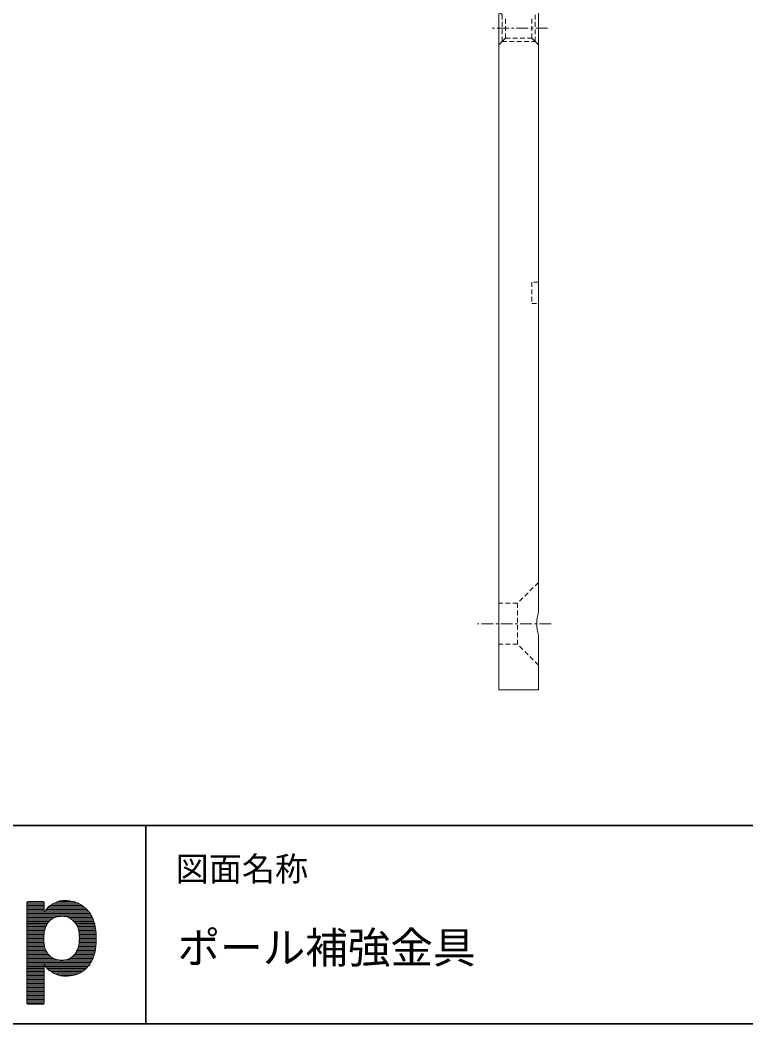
# Model space of a CAD drawing. Units: millimetres on the paper. Extents: x -396 to 396, y -304 to 304.
# Drawn here: x -296.7 to -187.1, y -277 to -125.3 of the extents above; entities that cross this region are included whole.
import ezdxf
from ezdxf.enums import TextEntityAlignment as Align

# ---------------------------------------------------------------- set-up
doc = ezdxf.new("R2010")
doc.units = ezdxf.units.MM
doc.linetypes.add('USER1', pattern=[2.91, 1.76, -0.4, 0.35, -0.4])
doc.linetypes.add('USER3', pattern=[1.11, 0.71, -0.4])
doc.layers.add('0-0_3一般', color=7, linetype='USER3', lineweight=15)
doc.layers.add('0-1_1図面枠', color=7, linetype='Continuous', lineweight=20)
doc.styles.add('ＭＳ Ｐゴシック', font='')
doc.styles.get('ＭＳ Ｐゴシック').set_extended_font_data('MS PGothic')

# ---------------------------------------------------------------- blocks, each defined once
blk = doc.blocks.new('グループ-3')
at = {"layer": '0-1_1図面枠', "lineweight": 35}
for p, q in [((-190, -247), (190, -247)), ((-99, -247), (-99, -277))]:
    blk.add_line(p, q, dxfattribs=at)
blk.add_lwpolyline([(-190, 277), (190, 277), (190, -277), (-190, -277)], close=True, dxfattribs=at)
blk = doc.blocks.new('グループ-4')
at = {"layer": '0-1_1図面枠'}
for p, q in [((-114.345, -258.9), (-116.979, -258.9)), ((-114.345, -259.1), (-116.979, -259.1)), ((-114.345, -259.3), (-116.979, -259.3)), ((-114.346, -258.7), (-116.978, -258.7)), ((-108.369, -259.3), (-113.663, -259.3)), ((-108.643, -259.1), (-113.419, -259.1)), ((-108.974, -258.9), (-113.123, -258.9)), ((-109.395, -258.7), (-112.76, -258.7)), ((-110.012, -258.5), (-112.263, -258.5)), ((-114.345, -259.5), (-116.979, -259.5)), ((-114.345, -259.7), (-116.979, -259.7)), ((-114.345, -259.9), (-116.979, -259.9)), ((-114.345, -260.1), (-116.979, -260.1)), ((-107.43, -260.3), (-116.979, -260.3)), ((-107.301, -260.5), (-116.979, -260.5)), ((-107.186, -260.7), (-116.979, -260.7)), ((-112.7, -260.9), (-116.979, -260.9)), ((-107.574, -260.1), (-114.315, -260.1)), ((-107.739, -259.9), (-114.189, -259.9)), ((-107.922, -259.7), (-114.041, -259.7)), ((-108.132, -259.5), (-113.867, -259.5)), ((-107.085, -260.9), (-110.695, -260.9)), ((-113.11, -261.1), (-116.979, -261.1)), ((-113.379, -261.3), (-116.979, -261.3)), ((-113.586, -261.5), (-116.979, -261.5)), ((-113.754, -261.7), (-116.979, -261.7)), ((-113.898, -261.9), (-116.979, -261.9)), ((-114.015, -262.1), (-116.979, -262.1)), ((-114.113, -262.3), (-116.979, -262.3)), ((-106.994, -261.1), (-110.334, -261.1)), ((-106.915, -261.3), (-110.087, -261.3)), ((-106.844, -261.5), (-109.878, -261.5)), ((-106.785, -261.7), (-109.701, -261.7)), ((-106.732, -261.9), (-109.553, -261.9)), ((-106.685, -262.1), (-109.429, -262.1)), ((-106.645, -262.3), (-109.328, -262.3)), ((-114.189, -262.5), (-116.979, -262.5)), ((-114.249, -262.7), (-116.979, -262.7)), ((-114.295, -262.9), (-116.979, -262.9)), ((-114.33, -263.1), (-116.979, -263.1)), ((-114.359, -263.3), (-116.979, -263.3)), ((-114.385, -263.5), (-116.979, -263.5)), ((-114.405, -263.7), (-116.979, -263.7)), ((-114.417, -263.9), (-116.979, -263.9)), ((-106.61, -262.5), (-109.249, -262.5)), ((-106.579, -262.7), (-109.187, -262.7)), ((-106.554, -262.9), (-109.142, -262.9)), ((-106.534, -263.1), (-109.109, -263.1)), ((-106.517, -263.3), (-109.082, -263.3)), ((-106.505, -263.5), (-109.062, -263.5)), ((-106.497, -263.7), (-109.048, -263.7)), ((-106.492, -263.9), (-109.04, -263.9)), ((-114.42, -264.1), (-116.979, -264.1)), ((-114.413, -264.3), (-116.979, -264.3)), ((-114.399, -264.5), (-116.979, -264.5)), ((-114.38, -264.7), (-116.979, -264.7)), ((-114.356, -264.9), (-116.979, -264.9)), ((-114.328, -265.1), (-116.979, -265.1)), ((-114.294, -265.3), (-116.979, -265.3)), ((-106.553, -265.3), (-109.165, -265.3)), ((-106.534, -265.1), (-109.125, -265.1)), ((-106.518, -264.9), (-109.095, -264.9)), ((-106.507, -264.7), (-109.071, -264.7)), ((-106.498, -264.5), (-109.054, -264.5)), ((-106.493, -264.3), (-109.043, -264.3)), ((-106.491, -264.1), (-109.039, -264.1)), ((-114.246, -265.5), (-116.979, -265.5)), ((-114.179, -265.7), (-116.979, -265.7)), ((-114.095, -265.9), (-116.979, -265.9)), ((-113.989, -266.1), (-116.979, -266.1)), ((-113.858, -266.3), (-116.979, -266.3)), ((-113.701, -266.5), (-116.979, -266.5)), ((-113.512, -266.7), (-116.979, -266.7)), ((-113.273, -266.9), (-116.979, -266.9)), ((-106.907, -266.9), (-110.207, -266.9)), ((-106.836, -266.7), (-109.972, -266.7)), ((-106.775, -266.5), (-109.774, -266.5)), ((-106.722, -266.3), (-109.62, -266.3)), ((-106.676, -266.1), (-109.497, -266.1)), ((-106.637, -265.9), (-109.389, -265.9)), ((-106.604, -265.7), (-109.297, -265.7)), ((-106.576, -265.5), (-109.223, -265.5)), ((-112.942, -267.1), (-116.979, -267.1)), ((-112.311, -267.3), (-116.979, -267.3)), ((-107.174, -267.5), (-116.979, -267.5)), ((-107.285, -267.7), (-116.979, -267.7)), ((-107.409, -267.9), (-116.979, -267.9)), ((-114.345, -268.1), (-116.979, -268.1)), ((-114.345, -268.3), (-116.979, -268.3)), ((-114.345, -268.5), (-116.979, -268.5)), ((-107.548, -268.1), (-114.292, -268.1)), ((-107.708, -268.3), (-114.165, -268.3)), ((-107.89, -268.5), (-114.008, -268.5)), ((-107.075, -267.3), (-111.028, -267.3)), ((-106.987, -267.1), (-110.494, -267.1)), ((-114.345, -268.7), (-116.979, -268.7)), ((-114.345, -268.9), (-116.979, -268.9)), ((-114.345, -269.1), (-116.979, -269.1)), ((-114.345, -269.3), (-116.979, -269.3)), ((-114.345, -269.5), (-116.979, -269.5)), ((-114.345, -269.7), (-116.979, -269.7)), ((-114.345, -269.9), (-116.979, -269.9)), ((-108.099, -268.7), (-113.814, -268.7)), ((-108.341, -268.9), (-113.583, -268.9)), ((-108.623, -269.1), (-113.314, -269.1)), ((-108.965, -269.3), (-112.99, -269.3)), ((-109.419, -269.5), (-112.593, -269.5)), ((-110.167, -269.7), (-111.996, -269.7)), ((-114.345, -270.1), (-116.979, -270.1)), ((-114.345, -270.3), (-116.979, -270.3)), ((-114.345, -270.5), (-116.979, -270.5)), ((-114.345, -270.7), (-116.979, -270.7)), ((-114.345, -270.9), (-116.979, -270.9)), ((-114.345, -271.1), (-116.979, -271.1)), ((-114.345, -271.3), (-116.979, -271.3)), ((-114.345, -271.5), (-116.979, -271.5)), ((-114.345, -271.7), (-116.979, -271.7)), ((-114.345, -271.9), (-116.979, -271.9)), ((-114.345, -272.1), (-116.979, -272.1)), ((-114.345, -272.3), (-116.979, -272.3)), ((-114.345, -272.5), (-116.979, -272.5)), ((-114.345, -272.7), (-116.979, -272.7)), ((-114.345, -272.9), (-116.979, -272.9)), ((-114.345, -273.1), (-116.979, -273.1)), ((-114.345, -273.3), (-116.979, -273.3)), ((-114.345, -273.5), (-116.979, -273.5)), ((-114.345, -273.7), (-116.979, -273.7)), ((-114.371, -273.9), (-116.953, -273.9))]:
    blk.add_line(p, q, dxfattribs=at)
for points in [[(-114.485, -258.531), (-114.504, -258.526), (-114.523, -258.524), (-114.544, -258.523), (-116.78, -258.523), (-116.8, -258.524), (-116.82, -258.526), (-116.838, -258.531), (-116.856, -258.537), (-116.873, -258.545), (-116.89, -258.555), (-116.906, -258.567), (-116.92, -258.581), (-116.934, -258.596), (-116.946, -258.611), (-116.956, -258.628), (-116.964, -258.645), (-116.97, -258.663), (-116.975, -258.682), (-116.978, -258.701), (-116.979, -258.721), (-116.979, -273.802), (-116.978, -273.822), (-116.975, -273.841), (-116.97, -273.86), (-116.964, -273.878), (-116.956, -273.895), (-116.946, -273.911), (-116.934, -273.927), (-116.92, -273.942), (-116.906, -273.955), (-116.89, -273.967), (-116.873, -273.977), (-116.856, -273.985), (-116.838, -273.992), (-116.82, -273.996), (-116.8, -273.999), (-116.78, -274), (-114.544, -274), (-114.523, -273.999)], [(-109.571, -258.632), (-109.748, -258.573), (-109.929, -258.52), (-110.115, -258.475), (-110.305, -258.436), (-110.5, -258.405), (-110.699, -258.38), (-110.903, -258.363), (-111.111, -258.352), (-111.324, -258.349), (-111.539, -258.356), (-111.754, -258.38), (-111.968, -258.419), (-112.183, -258.474), (-112.398, -258.544), (-112.613, -258.63), (-112.827, -258.732), (-113.042, -258.85), (-113.25, -258.979), (-113.445, -259.119), (-113.628, -259.267), (-113.797, -259.425), (-113.954, -259.592), (-114.097, -259.769), (-114.228, -259.954), (-114.345, -260.15), (-114.345, -258.721), (-114.346, -258.701), (-114.349, -258.682), (-114.353, -258.663), (-114.36, -258.645), (-114.368, -258.628), (-114.378, -258.611), (-114.39, -258.596), (-114.403, -258.581), (-114.418, -258.567), (-114.434, -258.555), (-114.45, -258.545), (-114.467, -258.537), (-114.485, -258.531)], [(-106.491, -264.068), (-106.492, -263.885), (-106.496, -263.706), (-106.503, -263.529), (-106.513, -263.356), (-106.526, -263.185), (-106.541, -263.017), (-106.56, -262.852), (-106.581, -262.69), (-106.604, -262.531), (-106.631, -262.375), (-106.66, -262.222), (-106.691, -262.071), (-106.726, -261.924), (-106.763, -261.78), (-106.802, -261.639), (-106.844, -261.501), (-106.904, -261.328), (-106.969, -261.16), (-107.039, -260.996), (-107.115, -260.836), (-107.196, -260.68), (-107.283, -260.528), (-107.376, -260.38), (-107.474, -260.236), (-107.577, -260.097), (-107.686, -259.961), (-107.8, -259.83), (-107.92, -259.702), (-108.045, -259.579), (-108.176, -259.46), (-108.312, -259.344), (-108.454, -259.233), (-108.601, -259.128), (-108.751, -259.029), (-108.907, -258.936), (-109.066, -258.85), (-109.23, -258.771), (-109.398, -258.698), (-109.571, -258.632)], [(-113.972, -262.02), (-113.887, -261.882), (-113.793, -261.748), (-113.692, -261.621), (-113.589, -261.503), (-113.482, -261.394), (-113.372, -261.294), (-113.258, -261.202), (-113.142, -261.12), (-113.022, -261.046), (-112.898, -260.981), (-112.769, -260.924), (-112.63, -260.875), (-112.482, -260.834), (-112.325, -260.8), (-112.159, -260.773), (-111.984, -260.754), (-111.799, -260.743), (-111.606, -260.739), (-111.413, -260.745), (-111.229, -260.762), (-111.054, -260.791), (-110.889, -260.831), (-110.733, -260.883), (-110.587, -260.947), (-110.45, -261.022), (-110.322, -261.108), (-110.203, -261.202), (-110.089, -261.298), (-109.981, -261.397), (-109.879, -261.499), (-109.782, -261.604), (-109.692, -261.711), (-109.608, -261.821), (-109.529, -261.934), (-109.457, -262.05), (-109.391, -262.169), (-109.332, -262.291), (-109.279, -262.417), (-109.232, -262.546)], [(-112.782, -267.171), (-112.916, -267.113), (-113.043, -267.048), (-113.167, -266.973), (-113.287, -266.89), (-113.403, -266.798), (-113.515, -266.698), (-113.623, -266.588), (-113.727, -266.47), (-113.828, -266.343), (-113.922, -266.209), (-114.007, -266.071), (-114.082, -265.929), (-114.148, -265.782), (-114.205, -265.631), (-114.253, -265.475), (-114.292, -265.315), (-114.321, -265.151), (-114.344, -264.988), (-114.364, -264.832), (-114.381, -264.683), (-114.395, -264.542), (-114.406, -264.408), (-114.414, -264.281), (-114.419, -264.161), (-114.42, -264.049), (-114.418, -263.936), (-114.413, -263.816), (-114.404, -263.689), (-114.391, -263.555), (-114.375, -263.413), (-114.355, -263.264), (-114.331, -263.107), (-114.303, -262.943), (-114.27, -262.778), (-114.228, -262.618), (-114.177, -262.462), (-114.117, -262.31), (-114.049, -262.163), (-113.972, -262.02)], [(-109.232, -262.546), (-109.192, -262.679), (-109.159, -262.815), (-109.132, -262.954), (-109.109, -263.095), (-109.09, -263.234), (-109.074, -263.373), (-109.061, -263.51), (-109.051, -263.646), (-109.044, -263.782), (-109.04, -263.916), (-109.039, -264.049)], [(-109.039, -264.049), (-109.04, -264.182), (-109.044, -264.316), (-109.051, -264.451), (-109.061, -264.587), (-109.074, -264.725), (-109.09, -264.863), (-109.109, -265.002), (-109.132, -265.143), (-109.16, -265.285), (-109.199, -265.428), (-109.247, -265.573), (-109.304, -265.719), (-109.372, -265.866), (-109.449, -266.016), (-109.535, -266.166), (-109.631, -266.318), (-109.686, -266.395), (-109.75, -266.473), (-109.822, -266.554), (-109.904, -266.637), (-109.995, -266.722), (-110.095, -266.809), (-110.204, -266.898), (-110.322, -266.989), (-110.45, -267.076), (-110.587, -267.151), (-110.733, -267.214), (-110.889, -267.266), (-111.054, -267.306), (-111.229, -267.335), (-111.413, -267.352), (-111.606, -267.358), (-111.8, -267.354), (-111.985, -267.343), (-112.162, -267.324), (-112.33, -267.297), (-112.489, -267.263), (-112.64, -267.22), (-112.782, -267.171)], [(-109.821, -269.627), (-109.645, -269.577), (-109.475, -269.521), (-109.309, -269.458), (-109.146, -269.388), (-108.986, -269.311), (-108.83, -269.227), (-108.677, -269.136), (-108.527, -269.037), (-108.381, -268.932), (-108.24, -268.821), (-108.105, -268.705), (-107.976, -268.586), (-107.854, -268.463), (-107.738, -268.336), (-107.628, -268.204), (-107.524, -268.068), (-107.427, -267.929), (-107.335, -267.785), (-107.248, -267.637), (-107.166, -267.485), (-107.088, -267.329), (-107.015, -267.169), (-106.947, -267.005), (-106.883, -266.837), (-106.824, -266.664), (-106.782, -266.526), (-106.743, -266.384), (-106.707, -266.239), (-106.674, -266.09), (-106.644, -265.938), (-106.617, -265.782), (-106.592, -265.623), (-106.571, -265.461), (-106.552, -265.295), (-106.536, -265.127), (-106.522, -264.957), (-106.511, -264.784), (-106.502, -264.608), (-106.496, -264.431)], [(-106.496, -264.431), (-106.492, -264.251), (-106.491, -264.068)], [(-114.523, -273.999), (-114.504, -273.996), (-114.485, -273.992), (-114.467, -273.985), (-114.45, -273.977), (-114.434, -273.967), (-114.418, -273.955), (-114.403, -273.942), (-114.39, -273.927), (-114.378, -273.911), (-114.368, -273.895), (-114.36, -273.878), (-114.353, -273.86), (-114.349, -273.841), (-114.346, -273.822), (-114.345, -273.802), (-114.345, -268.006), (-114.25, -268.175), (-114.137, -268.34), (-114.007, -268.501), (-113.86, -268.657), (-113.695, -268.809), (-113.513, -268.957), (-113.313, -269.1), (-113.097, -269.239), (-112.87, -269.368), (-112.643, -269.479), (-112.416, -269.573), (-112.187, -269.65), (-111.957, -269.71), (-111.727, -269.753), (-111.495, -269.779), (-111.263, -269.787), (-111.034, -269.784), (-110.813, -269.774), (-110.599, -269.758), (-110.393, -269.735), (-110.194, -269.705), (-110.004, -269.669), (-109.821, -269.627)]]:
    blk.add_lwpolyline(points, dxfattribs=at)
blk = doc.blocks.new('図面枠')
at = {"layer": '0-1_1図面枠'}
for name in ['グループ-3', 'グループ-4']:
    blk.add_blockref(name, (0, 0), dxfattribs=at)
at = {"layer": '0-1_1図面枠', "style": 'ＭＳ Ｐゴシック'}
blk.add_text('図面名称', height=3.666, dxfattribs=at).set_placement((-94.501, -256.499), align=Align.BOTTOM_LEFT)
blk = doc.blocks.new('グループ-8')
at = {"layer": '0-0_3一般', "linetype": 'Continuous'}
for p, q in [((-45.718, 33.476), (-45.718, -129.024)), ((-39.718, -129.024), (-39.718, 21.726)), ((-45.718, -129.024), (-45.718, -226.524)), ((-39.718, -214.774), (-39.718, -129.024)), ((-39.718, -226.524), (-39.718, -218.274)), ((-45.718, -226.524), (-39.718, -226.524))]:
    blk.add_line(p, q, dxfattribs=at)
at = {"layer": '0-0_3一般'}
for p, q in [((-44.718, -128.024), (-44.718, -125.024)), ((-40.718, -128.024), (-40.718, -125.024)), ((-40.218, -128.524), (-40.218, -124.524)), ((-45.718, -129.024), (-45.218, -128.524)), ((-45.218, -128.524), (-44.718, -128.024)), ((-45.218, -128.524), (-40.218, -128.524)), ((-44.718, -128.024), (-40.718, -128.024)), ((-40.218, -128.524), (-40.718, -128.024)), ((-40.218, -128.524), (-39.718, -129.024)), ((-40.718, -164.924), (-40.718, -168.124)), ((-39.718, -164.924), (-40.718, -164.924)), ((-39.718, -168.124), (-39.718, -164.924)), ((-40.718, -168.124), (-39.718, -168.124)), ((-39.718, -210.274), (-42.868, -213.424)), ((-42.868, -213.424), (-45.718, -213.424)), ((-42.868, -213.424), (-42.868, -219.624)), ((-42.868, -219.624), (-45.718, -219.624)), ((-39.718, -222.774), (-42.868, -219.624))]:
    blk.add_line(p, q, dxfattribs=at)
at = {"layer": '0-0_3一般', "linetype": 'USER1'}
for p, q in [((-38.359, -126.524), (-47.059, -126.524)), ((-37.819, -216.524), (-48.919, -216.524))]:
    blk.add_line(p, q, dxfattribs=at)
at = {"layer": '0-0_3一般'}
blk.add_lwpolyline([(-45.218, -128.524), (-45.218, -124.524), (-45.718, -124.024)], dxfattribs=at)
at = {"layer": '0-0_3一般', "linetype": 'Continuous'}
blk.add_arc((-33.718, -216.524), 6.25, 163.7398, 196.2602, dxfattribs=at)

msp = doc.modelspace()

# ---------------------------------------------------------------- block references
at = {"layer": '0-0_3一般'}
msp.add_blockref('グループ-8', (-178.75, 0), dxfattribs=at)
at = {"layer": '0-1_1図面枠'}
msp.add_blockref('図面枠', (-178.75, 0), dxfattribs=at)

# ---------------------------------------------------------------- texts
at = {"layer": '0-1_1図面枠', "style": 'ＭＳ Ｐゴシック'}
msp.add_text('ポール補強金具', height=4.714, dxfattribs=at).set_placement((-272.972, -269.24), align=Align.BOTTOM_LEFT)

doc.saveas('drawing.dxf')
